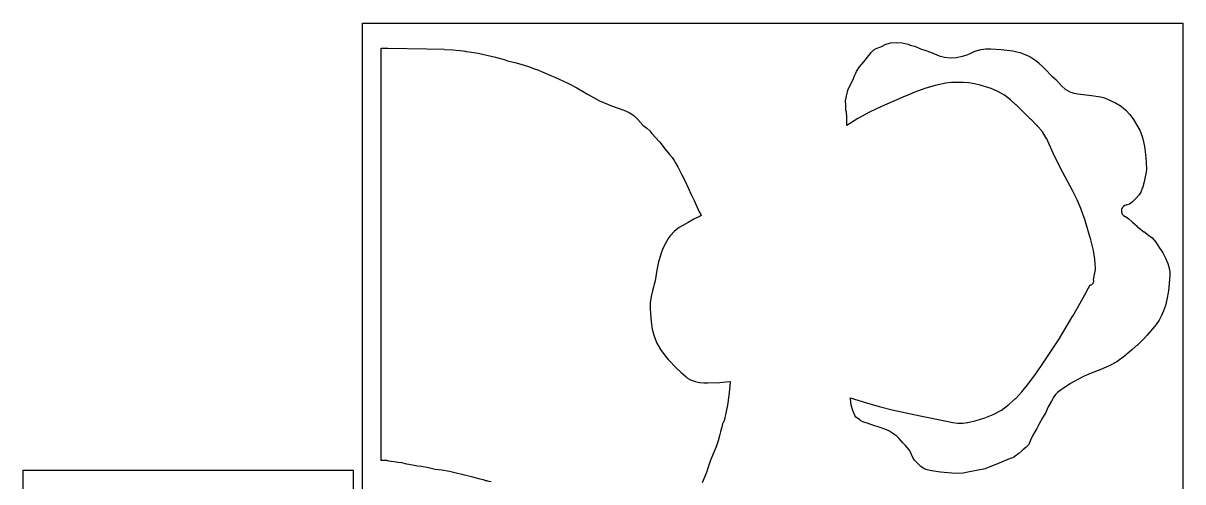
# Model space of a CAD drawing. Extents: x -1 to 498, y 2 to 4924.
# Drawn here: x 2 to 498, y 1015.7 to 1211.9 of the extents above; entities that cross this region are included whole.
import ezdxf

# ---------------------------------------------------------------- set-up
doc = ezdxf.new("R2010")
doc.units = 0

msp = doc.modelspace()

# ---------------------------------------------------------------- linework, layer by layer
at = {"layer": 'Calque 1'}
for p, q in [((147.174, 1211.88), (497.998, 1211.88)), ((147.174, 807.521), (147.174, 1211.88)), ((497.998, 1211.88), (497.998, 622.053)), ((155.092, 1024.84), (155.092, 1201.14)), ((155.092, 1201.14), (157.491, 1201.14)), ((157.491, 1201.14), (157.526, 1201.14)), ((157.526, 1201.14), (158.019976, 1201.137354)), ((158.02, 1201.14), (158.018942, 1201.132063)), ((158.019, 1201.13), (174.6843, 1200.886584)), ((174.684, 1200.89), (182.18731, 1200.702146)), ((182.187, 1200.7), (185.7848, 1200.546542)), ((185.785, 1200.54), (190.24243, 1200.063751)), ((364.754, 1199.36), (365.87054, 1200.42892)), ((365.871, 1200.43), (366.865832, 1200.990916)), ((366.865, 1200.99), (368.46573, 1201.667332)), ((368.466, 1201.66), (369.5111, 1202.104499)), ((369.511, 1202.11), (369.619479, 1202.160271)), ((369.62, 1202.16), (369.805208, 1202.263187)), ((369.805, 1202.26), (370.043125, 1202.434625)), ((370.043, 1202.44), (370.704458, 1202.760145)), ((370.705, 1202.76), (372.90898, 1203.421457)), ((372.909, 1203.42), (375.40666, 1203.663416)), ((375.406, 1203.66), (375.411292, 1203.646771)), ((375.412, 1203.65), (377.99962, 1203.470084)), ((377.999, 1203.47), (380.53371, 1202.906438)), ((380.534, 1202.9), (381.438874, 1202.537521)), ((381.439, 1202.54), (383.37839, 1201.992313)), ((383.378, 1201.99), (385.77512, 1200.87081)), ((385.775, 1200.87), (388.11656, 1200.192668)), ((409.014, 1199.87), (411.81064, 1200.605541)), ((411.81, 1200.6), (413.79437, 1200.843416)), ((413.795, 1200.85), (415.86668, 1200.887042)), ((415.866, 1200.88), (420.24749, 1200.591605)), ((420.248, 1200.59), (422.88854, 1200.359813)), ((422.888, 1200.36), (425.30629, 1200.031917)), ((190.243, 1200.07), (190.902605, 1199.966813)), ((190.902, 1199.96), (191.104406, 1199.880625)), ((191.105, 1199.89), (191.392866, 1199.818563)), ((191.392, 1199.81), (192.80937, 1199.577167)), ((192.81, 1199.58), (196.54115, 1199.058771)), ((196.541, 1199.06), (198.41478, 1198.615501)), ((198.415, 1198.62), (200.27422, 1198.172855)), ((200.274, 1198.17), (204.05463, 1197.331272)), ((204.055, 1197.33), (207.66788, 1196.351043)), ((207.667, 1196.35), (209.18412, 1195.797022)), ((209.185, 1195.8), (212.24093, 1195.05123)), ((361.494, 1195.31), (363.67946, 1198.11723)), ((363.68, 1198.12), (364.75421, 1199.36089)), ((388.117, 1200.2), (390.04846, 1199.464459)), ((390.048, 1199.46), (393.81037, 1197.94923)), ((393.811, 1197.95), (396.00704, 1197.338813)), ((396.007, 1197.34), (398.45439, 1197.091292)), ((398.454, 1197.09), (401.10248, 1197.238166)), ((401.103, 1197.24), (403.81233, 1197.742708)), ((403.812, 1197.74), (405.34129, 1198.250645)), ((405.341, 1198.25), (406.70096, 1198.829437)), ((406.701, 1198.83), (409.01346, 1199.86452)), ((425.307, 1200.04), (427.54008, 1199.492313)), ((427.54, 1199.49), (428.381374, 1199.312729)), ((428.381, 1199.31), (429.69333, 1198.786126)), ((429.693, 1198.79), (431.60329, 1198.086209)), ((431.604, 1198.08), (433.03539, 1197.418543)), ((433.035, 1197.42), (434.66748, 1196.25319)), ((434.668, 1196.26), (436.36133, 1194.85771)), ((212.241, 1195.05), (214.8736, 1194.401772)), ((214.873, 1194.4), (218.18399, 1193.31256)), ((218.184, 1193.31), (221.34815, 1192.14319)), ((221.348, 1192.15), (228.0012, 1189.30838)), ((357.843, 1189.96), (358.165791, 1190.536791)), ((358.166, 1190.54), (358.472916, 1191.251728)), ((358.473, 1191.25), (359.78004, 1193.16029)), ((359.78, 1193.16), (361.4945, 1195.30841)), ((436.361, 1194.85), (438.18927, 1193.2334)), ((438.189, 1193.24), (439.87969, 1191.55461)), ((439.88, 1191.55), (441.43046, 1189.83286)), ((228.001, 1189.3), (229.34773, 1188.744376)), ((229.348, 1188.75), (229.958393, 1188.5595)), ((229.959, 1188.56), (230.033612, 1188.517667)), ((230.033, 1188.52), (231.22997, 1187.988188)), ((231.23, 1187.98), (235.02703, 1186.20729)), ((235.027, 1186.21), (238.73698, 1184.28913)), ((355.549, 1185), (357.12062, 1188.21468)), ((357.121, 1188.21), (357.634291, 1189.33712)), ((357.634, 1189.34), (357.737187, 1189.773916)), ((357.737, 1189.81), (357.792562, 1189.931708)), ((357.737, 1189.77), (357.737, 1189.81)), ((357.793, 1189.93), (357.843271, 1189.959104)), ((396.57, 1186.2), (392.04034, 1185.247501)), ((396.583, 1186.2), (396.57, 1186.2)), ((396.605, 1186.2), (396.583, 1186.2)), ((396.615, 1186.2), (396.605, 1186.2)), ((399.065, 1186.47), (396.61496, 1186.194834)), ((401.526, 1186.58), (399.06538, 1186.468875)), ((401.555, 1186.58), (401.526, 1186.58)), ((404.002, 1186.53), (401.55461, 1186.582917)), ((406.439, 1186.33), (404.00219, 1186.536375)), ((406.489, 1186.31), (406.438729, 1186.320583)), ((408.91, 1185.95), (406.48907, 1186.312479)), ((411.305, 1185.44), (408.91052, 1185.950645)), ((416.001, 1183.99), (411.30465, 1185.44521)), ((441.43, 1189.83), (442.43542, 1188.861626)), ((442.436, 1188.87), (443.018083, 1188.441376)), ((443.018, 1188.44), (443.668874, 1187.783834)), ((443.669, 1187.78), (446.07671, 1185.07596)), ((238.737, 1184.29), (243.43838, 1181.51717)), ((243.439, 1181.52), (245.90491, 1180.08331)), ((353.954, 1180.05), (354.390562, 1181.91002)), ((354.39, 1181.91), (354.511708, 1182.526478)), ((354.512, 1182.53), (354.506708, 1182.62525)), ((354.507, 1182.63), (354.914458, 1183.69627)), ((354.914, 1183.69), (355.548999, 1184.99439)), ((379.304, 1180.64), (369.1096, 1176.21882)), ((379.33, 1180.66), (379.303542, 1180.646771)), ((383.442, 1182.35), (379.33038, 1180.65138)), ((387.672, 1183.92), (383.44132, 1182.35102)), ((392.041, 1185.25), (387.67273, 1183.92709)), ((416.025, 1183.98), (416.001187, 1183.990583)), ((416.046, 1183.97), (416.024833, 1183.980583)), ((418.941, 1182.66), (416.04646, 1183.96704)), ((421.682, 1181.06), (418.94092, 1182.66073)), ((421.729, 1181.03), (421.681375, 1181.059104)), ((424.285, 1179.15), (421.72913, 1181.03119)), ((446.076, 1185.08), (447.64233, 1183.72269)), ((447.643, 1183.72), (449.67235, 1182.57436)), ((449.672, 1182.57), (451.37856, 1182.009084)), ((451.379, 1182.01), (453.0591, 1181.734834)), ((453.059, 1181.74), (458.89306, 1181.015043)), ((458.893, 1181.01), (462.72945, 1180.427917)), ((245.904, 1180.08), (248.50379, 1178.72798)), ((248.504, 1178.73), (253.65279, 1176.53925)), ((253.653, 1176.54), (258.89042, 1174.72231)), ((353.758, 1178.63), (353.953791, 1180.05875)), ((353.872, 1176.84), (353.758229, 1178.62329)), ((353.927, 1174.64), (353.871438, 1176.84398)), ((369.109, 1176.22), (364.00255, 1173.82023)), ((426.63, 1177), (424.28579, 1179.14577)), ((426.659, 1176.98), (426.629896, 1177.003813)), ((432.908, 1170.83), (426.65855, 1176.97626)), ((462.729, 1180.43), (464.54933, 1179.916709)), ((464.55, 1179.92), (466.3571, 1179.150063)), ((466.357, 1179.15), (469.2436, 1177.83502)), ((469.243, 1177.83), (471.64806, 1176.42771)), ((471.648, 1176.43), (473.59533, 1174.74725)), ((258.89, 1174.72), (261.16171, 1173.743689)), ((261.162, 1173.74), (263.17574, 1172.45677)), ((263.176, 1172.46), (264.92436, 1170.65554)), ((264.924, 1170.66), (267.09623, 1168.32902)), ((354.081, 1173.91), (353.927542, 1174.640249)), ((354.316, 1171.72), (354.080521, 1173.90546)), ((358.96, 1171.12), (354.26101, 1168.072)), ((354.359, 1169.47), (354.316667, 1171.7216)), ((358.978, 1171.13), (358.959479, 1171.116771)), ((364.003, 1173.82), (358.97857, 1171.12919)), ((432.945, 1170.8), (432.907958, 1170.834396)), ((435.599, 1168.16), (432.94523, 1170.79525)), ((473.596, 1174.75), (475.35283, 1172.80002)), ((475.352, 1172.8), (476.94214, 1170.641)), ((476.943, 1170.64), (478.39556, 1168.32225)), ((267.097, 1168.33), (268.73212, 1166.94094)), ((268.732, 1166.94), (269.99142, 1165.79965)), ((269.991, 1165.8), (270.940853, 1164.68875)), ((354.261, 1168.07), (354.358896, 1169.47229)), ((435.691, 1168.13), (435.598396, 1168.16175)), ((435.758, 1168.07), (435.691854, 1168.130854)), ((435.752, 1168), (435.786396, 1168.039687)), ((435.977, 1167.74), (435.752104, 1168.004583)), ((435.768, 1168.06), (435.757417, 1168.070583)), ((435.776, 1168.05), (435.768063, 1168.060583)), ((435.787, 1168.04), (435.776417, 1168.047937)), ((435.787, 1168.04), (435.787, 1168.04)), ((437.538, 1165.92), (435.97696, 1167.74033)), ((437.954, 1165.39), (437.538605, 1165.913874)), ((478.395, 1168.32), (479.61208, 1166.09486)), ((479.612, 1166.1), (480.524811, 1163.90396)), ((270.941, 1164.69), (274.21654, 1161.07844)), ((274.216, 1161.07), (274.90127, 1160.220689)), ((439.605, 1162.75), (437.954, 1165.39583)), ((439.671, 1162.64), (439.604854, 1162.745833)), ((442.51, 1156.36), (439.67102, 1162.64385)), ((480.525, 1163.9), (480.89277, 1162.38659)), ((480.893, 1162.39), (481.551812, 1159.10917)), ((274.902, 1160.22), (275.99473, 1158.6669)), ((275.994, 1158.67), (278.45198, 1155.73577)), ((278.452, 1155.74), (279.55796, 1154.43825)), ((442.526, 1156.32), (442.510125, 1156.354396)), ((444.497, 1152.11), (442.52586, 1156.31687)), ((481.552, 1159.11), (482.017666, 1155.67307)), ((279.558, 1154.44), (280.481395, 1153.16471)), ((280.482, 1153.16), (281.185791, 1151.92969)), ((281.186, 1151.93), (281.947999, 1150.40071)), ((446.682, 1148.07), (444.49654, 1152.11283)), ((482.017, 1155.67), (482.2075, 1154.34179)), ((482.208, 1154.34), (482.223875, 1154.361167)), ((482.224, 1154.36), (482.224, 1154.29)), ((482.224, 1154.29), (482.224, 1154.26)), ((482.224, 1154.26), (482.224, 1154.23)), ((482.224, 1154.23), (482.279562, 1152.28531)), ((482.279, 1152.28), (482.464208, 1149.23994)), ((281.948, 1150.4), (283.59635, 1147.31496)), ((283.596, 1147.32), (285.09619, 1144.29582)), ((446.733, 1147.98), (446.682729, 1148.069958)), ((450.857, 1140.27), (446.73215, 1147.98524)), ((482.11, 1146.82), (481.506751, 1144.01807)), ((482.39, 1148.15), (482.109542, 1146.82179)), ((482.464, 1149.24), (482.389917, 1148.14463)), ((285.096, 1144.29), (287.75506, 1138.56707)), ((480.686, 1141.35), (480.180646, 1139.90802)), ((481.507, 1144.02), (480.686793, 1141.34771)), ((287.755, 1138.57), (289.0541, 1136.03265)), ((289.054, 1136.03), (290.022374, 1133.70961)), ((452.789, 1136.35), (450.85754, 1140.26318)), ((454.53, 1132.29), (452.78904, 1136.35135)), ((477.972, 1136.93), (476.49298, 1135.49861)), ((479.305, 1138.51), (477.9715, 1136.93309)), ((480.181, 1139.9), (479.30523, 1138.503)), ((290.023, 1133.71), (291.16864, 1131.23879)), ((291.168, 1131.24), (291.834749, 1130.07848)), ((454.556, 1132.24), (454.529542, 1132.295562)), ((454.569, 1132.2), (454.555771, 1132.237042)), ((456.078, 1127.9), (454.56988, 1132.20212)), ((471.767, 1132.22), (471.711438, 1131.16961)), ((471.712, 1131.17), (472.108874, 1130.209564)), ((472.093, 1132.95), (471.767563, 1132.222397)), ((472.633, 1133.55), (472.093251, 1132.946751)), ((473.183, 1133.9), (472.632667, 1133.548105)), ((474.037, 1134.15), (473.182397, 1133.906584)), ((474.268, 1134.2), (474.037813, 1134.147083)), ((475.173, 1134.55), (474.268126, 1134.203396)), ((476.493, 1135.5), (475.17273, 1134.547501)), ((286.414, 1126.69), (282.56167, 1124.45692)), ((286.43, 1126.7), (286.414125, 1126.689417)), ((288.872, 1128.09), (286.4299, 1126.70359)), ((291.589, 1129.4), (288.87173, 1128.09561)), ((291.608, 1129.41), (291.589479, 1129.399417)), ((292.049, 1129.57), (291.607146, 1129.405959)), ((291.835, 1130.08), (292.049312, 1129.572001)), ((457.445, 1123.55), (456.07711, 1127.89974)), ((472.109, 1130.21), (472.638166, 1129.65173)), ((472.638, 1129.65), (473.325916, 1129.261063)), ((473.326, 1129.26), (473.418604, 1129.199146)), ((473.418, 1129.2), (474.85733, 1128.218397)), ((474.858, 1128.22), (476.41904, 1126.72775)), ((476.419, 1126.73), (478.43248, 1125.00492)), ((278.815, 1121.15), (278.219688, 1120.226605)), ((278.812, 1121.15), (278.815, 1121.15)), ((280.609, 1123), (278.81248, 1121.14527)), ((282.561, 1124.46), (280.60838, 1123.00215)), ((458.668, 1119.16), (457.44563, 1123.55208)), ((478.432, 1125), (481.25775, 1122.71665)), ((481.258, 1122.72), (483.33233, 1121.29125)), ((483.332, 1121.29), (484.92214, 1120.03588)), ((276.301, 1116.93), (275.435814, 1115.03559)), ((278.22, 1120.22), (276.30177, 1116.92065)), ((459.745, 1114.73), (458.66815, 1119.15912)), ((484.922, 1120.04), (486.44071, 1118.20644)), ((486.441, 1118.2), (487.91208, 1116.00661)), ((487.912, 1116.01), (489.40425, 1113.6314)), ((274.719, 1113.12), (273.63686, 1109.26503)), ((275.436, 1115.03), (274.71898, 1113.11706)), ((459.755, 1114.69), (459.744417, 1114.724396)), ((460.422, 1110.9), (459.755251, 1114.69412)), ((489.404, 1113.63), (490.66077, 1111.35988)), ((490.661, 1111.36), (491.645249, 1109.06077)), ((273.637, 1109.26), (272.875001, 1105.41825)), ((460.028, 1103.88), (460.641833, 1106.44116)), ((460.681, 1106.92), (460.421709, 1110.89933)), ((460.642, 1106.47), (460.657875, 1106.602291)), ((460.642, 1106.45), (460.642, 1106.47)), ((460.642, 1106.47), (460.642, 1106.47)), ((460.658, 1106.6), (460.681813, 1106.914854)), ((491.645, 1109.06), (492.319687, 1106.58879)), ((492.32, 1106.59), (492.481396, 1105.22475)), ((272.259, 1101.66), (271.782751, 1099.628)), ((272.875, 1105.42), (272.258522, 1101.65498)), ((459.62, 1100.67), (459.911041, 1101.558999)), ((459.731, 1102.19), (459.963833, 1102.817062)), ((459.911, 1101.56), (459.731084, 1102.194999)), ((459.964, 1102.82), (460.067187, 1103.510562)), ((460.068, 1103.51), (460.028312, 1103.883062)), ((492.497, 1104.14), (492.142459, 1100.52844)), ((492.482, 1105.23), (492.497, 1105.23)), ((492.497, 1105.23), (492.497, 1104.14)), ((271.137, 1097.43), (270.536397, 1095.017)), ((271.782, 1099.62), (271.136417, 1097.42396)), ((450.947, 1086.65), (456.65935, 1096.7571)), ((456.66, 1096.76), (456.720854, 1096.863187)), ((456.721, 1096.86), (458.39316, 1099.99531)), ((456.721, 1096.86), (456.721, 1096.86)), ((458.393, 1100), (459.012124, 1099.960313)), ((459.012, 1099.96), (459.620541, 1100.671728)), ((491.844, 1097.41), (491.137563, 1093.68732)), ((492.143, 1100.53), (491.844021, 1097.41057)), ((270.195, 1092.34), (270.144729, 1089.56982)), ((270.536, 1095.02), (270.194688, 1092.34242)), ((491.137, 1093.69), (490.573438, 1091.1209)), ((270.145, 1089.57), (270.3355, 1087.83698)), ((270.335, 1087.83), (270.549312, 1084.09938)), ((444.96, 1076.67), (450.94751, 1086.65536)), ((488.907, 1086.87), (487.85396, 1084.93325)), ((489.799, 1088.92), (488.907355, 1086.87477)), ((490.574, 1091.12), (489.798772, 1088.91867)), ((270.549, 1084.1), (271.035833, 1081.03084)), ((486.584, 1083.05), (482.80575, 1078.44626)), ((487.854, 1084.93), (486.584, 1083.04881)), ((271.036, 1081.03), (271.864145, 1078.00052)), ((271.864, 1078.01), (273.04139, 1075.07842)), ((438.459, 1066.71), (444.9598, 1076.66626)), ((482.806, 1078.45), (480.75813, 1076.28836)), ((273.042, 1075.07), (274.57923, 1072.30246)), ((274.579, 1072.31), (276.1321, 1070.12454)), ((476.234, 1072.23), (473.01667, 1069.49421)), ((478.615, 1074.25), (476.23375, 1072.23652)), ((480.758, 1076.29), (478.61488, 1074.24742)), ((276.132, 1070.12), (277.82798, 1068.088)), ((277.828, 1068.09), (281.40252, 1064.40436)), ((435.075, 1061.92), (438.45902, 1066.70631)), ((469.796, 1067.1), (466.5575, 1065.322)), ((473.016, 1069.5), (469.79602, 1067.10023)), ((281.403, 1064.4), (283.4006, 1062.50559)), ((283.4, 1062.51), (285.57487, 1060.66321)), ((431.551, 1057.23), (435.07525, 1061.9237)), ((458.798, 1062.21), (455.80027, 1060.87386)), ((462.883, 1063.77), (458.79784, 1062.21425)), ((466.558, 1065.32), (462.88294, 1063.7669)), ((285.575, 1060.66), (286.207353, 1060.125542)), ((286.207, 1060.13), (287.39762, 1059.375938)), ((287.398, 1059.37), (289.39296, 1058.58948)), ((289.393, 1058.59), (291.27683, 1058.206355)), ((291.277, 1058.21), (293.09733, 1058.080354)), ((293.097, 1058.08), (294.89881, 1058.069417)), ((294.899, 1058.07), (299.9102, 1058.178479)), ((299.91, 1058.18), (302.71723, 1058.523958)), ((302.717, 1058.52), (304.37064, 1058.617896)), ((304.3, 1056.7), (303.858146, 1052.70215)), ((304.371, 1058.62), (304.299563, 1056.70442)), ((429.111, 1054.25), (431.49754, 1057.16306)), ((431.498, 1057.16), (431.519167, 1057.183813)), ((431.519, 1057.19), (431.529583, 1057.203229)), ((431.53, 1057.2), (431.551167, 1057.229104)), ((450.019, 1057.75), (447.25411, 1055.95877)), ((452.871, 1059.39), (450.0188, 1057.75223)), ((455.8, 1060.87), (452.87107, 1059.38304)), ((303.858, 1052.71), (303.191251, 1048.56663)), ((355.724, 1051.62), (362.70105, 1049.50069)), ((355.83, 1051.19), (355.724167, 1051.62127)), ((426.524, 1051.43), (429.11162, 1054.2531)), ((442.798, 1052.04), (441.819043, 1050.28581)), ((443.507, 1053.03), (442.797918, 1052.045751)), ((444.452, 1053.99), (443.507439, 1053.021626)), ((445.971, 1055.12), (444.45229, 1053.99023)), ((447.254, 1055.96), (445.97077, 1055.126564)), ((303.191, 1048.56), (302.384022, 1044.4034)), ((356.076, 1048.54), (355.829938, 1051.18583)), ((356.896, 1046.19), (356.075793, 1048.53685)), ((362.701, 1049.5), (368.17258, 1047.91515)), ((368.173, 1047.91), (373.70808, 1046.46538)), ((420.414, 1046.38), (423.61016, 1048.73743)), ((423.611, 1048.74), (426.48173, 1051.38318)), ((426.481, 1051.39), (426.523333, 1051.432333)), ((440.465, 1047.76), (439.29819, 1045.13798)), ((441.819, 1050.29), (440.46434, 1047.75794)), ((301.9, 1042.34), (301.529584, 1041.30813)), ((301.958, 1042.59), (301.899792, 1042.343938)), ((302.125, 1043.26), (301.958313, 1042.587959)), ((302.384, 1044.41), (302.124709, 1043.26171)), ((357.923, 1043.75), (356.89642, 1046.18946)), ((358.105, 1043.41), (357.922438, 1043.753958)), ((358.79, 1042.98), (358.10473, 1043.408624)), ((359.854, 1042.19), (358.79038, 1042.983749)), ((360.217, 1041.85), (359.854521, 1042.188666)), ((361.563, 1041.29), (360.21627, 1041.84827)), ((373.708, 1046.47), (373.747687, 1046.459417)), ((373.747, 1046.46), (385.7009, 1043.95969)), ((385.701, 1043.96), (397.5702, 1041.5179)), ((405.984, 1041.13), (409.65641, 1041.950207)), ((409.657, 1041.95), (413.32941, 1043.03214)), ((413.329, 1043.03), (416.92997, 1044.46933)), ((416.93, 1044.47), (420.39339, 1046.36441)), ((420.393, 1046.37), (420.403583, 1046.377937)), ((420.404, 1046.37), (420.414583, 1046.380583)), ((438.046, 1043.14), (436.36854, 1040.1899)), ((438.753, 1044.24), (438.046563, 1043.13404)), ((439.298, 1045.13), (438.752959, 1044.241001)), ((300.273, 1037.13), (300.019, 1035.92086)), ((300.296, 1037.23), (300.272187, 1037.129458)), ((300.767, 1039.06), (300.296042, 1037.22644)), ((301.164, 1040.5), (300.767126, 1039.06067)), ((301.228, 1040.7), (301.1645, 1040.498917)), ((301.397, 1041.09), (301.227667, 1040.709)), ((301.437, 1041.05), (301.397312, 1041.087042)), ((301.529, 1041.31), (301.409938, 1041.111563)), ((301.41, 1041.11), (301.492021, 1041.202604)), ((301.492, 1041.2), (301.436438, 1041.046542)), ((363.378, 1040.69), (361.56296, 1041.295895)), ((366.064, 1039.64), (363.37848, 1040.69039)), ((368.186, 1039.06), (366.06404, 1039.639437)), ((370.596, 1038.3), (368.18565, 1039.051416)), ((372.252, 1037.5), (370.59571, 1038.306978)), ((373.491, 1036.72), (372.25275, 1037.495228)), ((374.441, 1036.17), (373.491147, 1036.717687)), ((397.57, 1041.52), (399.6311, 1041.070209)), ((399.631, 1041.07), (401.72914, 1040.84775)), ((401.73, 1040.84), (403.84402, 1040.855875)), ((403.844, 1040.86), (405.95537, 1041.119291)), ((405.955, 1041.12), (405.984104, 1041.130583)), ((435.602, 1038.49), (433.87692, 1035.72246)), ((435.861, 1039.1), (435.601709, 1038.494105)), ((435.885, 1039.15), (435.861187, 1039.099729)), ((436.369, 1040.19), (435.884813, 1039.14754)), ((299.257, 1033.26), (298.346834, 1030.65915)), ((300.019, 1035.92), (299.257001, 1033.2583)), ((375.663, 1035.22), (374.44063, 1036.175145)), ((376.65, 1034.23), (375.663105, 1035.222186)), ((378.19, 1032.43), (376.65013, 1034.22916)), ((379.404, 1031.25), (378.18956, 1032.42739)), ((432.154, 1031.75), (430.95279, 1030.54086)), ((432.789, 1033.56), (432.154001, 1031.75025)), ((433.876, 1035.72), (432.78856, 1033.55307)), ((297.1, 1027.76), (295.78238, 1024.57177)), ((298.346, 1030.66), (297.09981, 1027.76017)), ((380.904, 1029.48), (379.40381, 1031.25006)), ((381.534, 1028.4), (380.904292, 1029.47685)), ((381.957, 1027.45), (381.533667, 1028.399853)), ((382.505, 1026.11), (381.957313, 1027.45144)), ((426.317, 1026.72), (425.605272, 1026.204063)), ((427.815, 1027.79), (426.31746, 1026.71844)), ((429.185, 1028.95), (427.81446, 1027.79113)), ((430.953, 1030.54), (429.18559, 1028.94986)), ((157.493, 1024.84), (155.09191, 1024.837354)), ((158.387, 1024.63), (157.492445, 1024.841666)), ((161.597, 1024.09), (158.38734, 1024.632395)), ((162.235, 1024), (161.596826, 1024.092604)), ((163.938, 1023.81), (162.23488, 1023.995208)), ((166.095, 1023.3), (163.93785, 1023.813291)), ((168.479, 1022.85), (166.09564, 1023.297145)), ((170.725, 1022.38), (168.47843, 1022.853604)), ((172.327, 1022.22), (170.72574, 1022.376104)), ((175.36, 1021.65), (172.32709, 1022.216208)), ((294.989, 1022.01), (294.327542, 1019.724)), ((295.783, 1024.57), (294.989251, 1022.00884)), ((383.307, 1025.01), (382.505314, 1026.10802)), ((384.436, 1023.81), (383.30623, 1025.01385)), ((385.971, 1022.31), (384.43642, 1023.81019)), ((387.307, 1021.32), (385.97086, 1022.30954)), ((416.851, 1022.7), (413.69452, 1021.39031)), ((419.422, 1023.7), (416.85025, 1022.69988)), ((424.224, 1025.68), (419.42182, 1023.69298)), ((425.606, 1026.2), (424.22488, 1025.684063)), ((1.99988, 1020.76), (143.174, 1020.76)), ((1.99988, 807.521), (1.99988, 1020.76)), ((143.174, 1020.76), (143.174, 807.521)), ((178.208, 1021.04), (175.35923, 1021.651187)), ((181.069, 1020.66), (178.20859, 1021.041)), ((184.359, 1020.2), (181.06891, 1020.665666)), ((187.16, 1019.49), (184.35912, 1020.199082)), ((189.612, 1018.82), (187.15958, 1019.484103)), ((194.331, 1017.72), (189.6119, 1018.82331)), ((197.469, 1016.83), (194.33105, 1017.718999)), ((198.731, 1016.56), (197.46947, 1016.827229)), ((294.327, 1019.72), (292.47492, 1015.23267)), ((388.699, 1020.8), (387.30729, 1021.318583)), ((390.45, 1020.41), (388.69846, 1020.804229)), ((394.385, 1019.82), (390.45065, 1020.41002)), ((399.232, 1019.37), (394.38484, 1019.819791)), ((401.64, 1019.35), (399.23229, 1019.368521)), ((404.018, 1019.5), (401.6394, 1019.354479)), ((406.778, 1019.96), (404.0184, 1019.49698)), ((409.821, 1020.6), (406.7783, 1019.962355)), ((412.702, 1021.2), (409.82069, 1020.594105)), ((413.535, 1021.34), (412.701564, 1021.205063)), ((413.694, 1021.39), (413.53525, 1021.339729)), ((198.936, 1016.51), (198.730948, 1016.562917)), ((199.992, 1016.19), (198.93526, 1016.515437)), ((200.022, 1016.18), (199.894206, 1016.209104)), ((199.895, 1016.21), (199.992896, 1016.188833)), ((200.314, 1016.12), (200.02243, 1016.180854)), ((201.2, 1015.93), (200.313912, 1016.112562)), ((202.147, 1015.74), (201.199793, 1015.938437))]:
    msp.add_line(p, q, dxfattribs=at)

doc.saveas('drawing.dxf')
